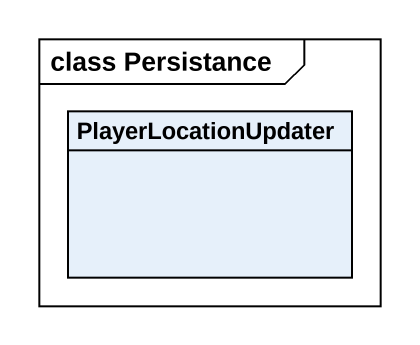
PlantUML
@startuml
mainframe class Persistance
hide circle
hide empty members
class PlayerLocationUpdater
@enduml
